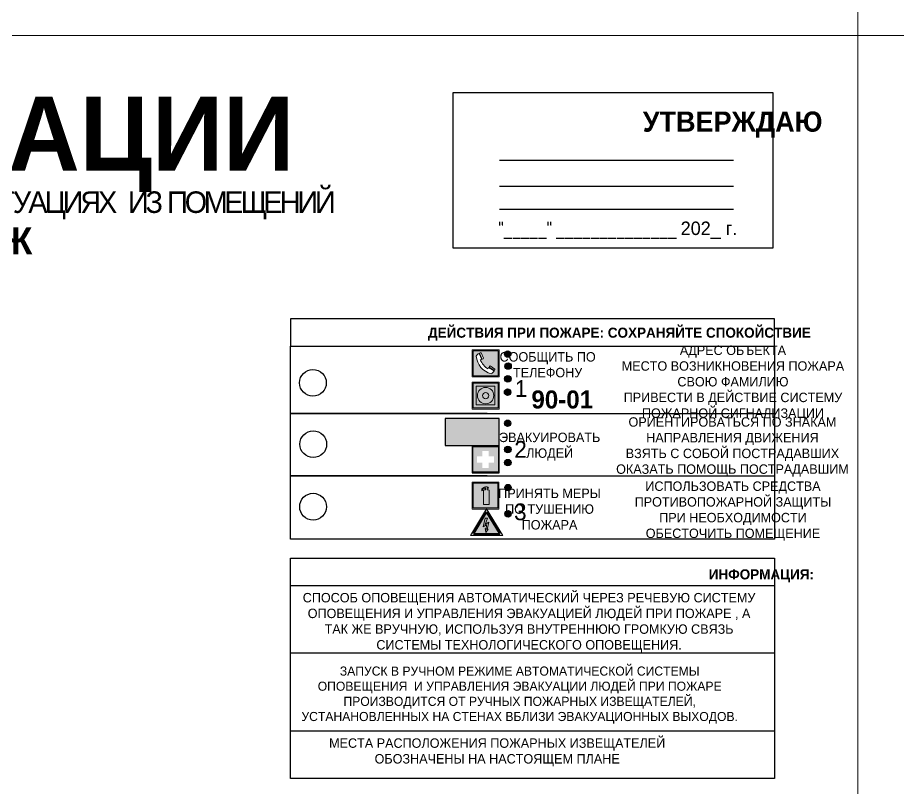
# Model space of a CAD drawing. Header units: millimetres. Extents: x 13810 to 67229, y 12374 to 21950.
# Drawn here: x 25175.1 to 25436.9, y 14320.9 to 14549.9 of the extents above; entities that cross this region are included whole.
import ezdxf

# ---------------------------------------------------------------- set-up
doc = ezdxf.new("R2010")
doc.units = ezdxf.units.MM
doc.styles.add('обычный', font='arial.ttf')

# ---------------------------------------------------------------- blocks, each defined once
blk = doc.blocks.new('A$C3E6D3DDE')
at = {"lineweight": 5}
h = blk.add_hatch(color=40, dxfattribs=at)
h.paths.add_polyline_path([(24.1, 1.45), (16.46, -11.35), (31.74, -11.35)])
h.paths.add_polyline_path([(24.09, -0.46), (30.03, -10.41), (18.14, -10.41)], flags=16)
h.paths.add_polyline_path([(24.54, -3.08), (23.41, -6.02), (25.13, -5.01), (24.33, -8.5), (24.82, -8.27), (23.79, -9.86), (23.4, -8.04), (23.8, -8.43), (24.04, -6.29), (22.39, -7.25), (23.44, -3.08)], flags=0)
h = blk.add_hatch(color=256, dxfattribs=at)
h.paths.add_polyline_path([(24.37, 0.03, 0.567511), (23.82, 0.03), (17.59, -10.4, 0.582454), (17.86, -10.88), (30.32, -10.88, 0.582149), (30.6, -10.4)])
h.paths.add_polyline_path([(24.09, -0.46), (18.14, -10.41), (30.03, -10.41)], flags=16)
h.paths.add_polyline_path([(24.54, -3.08), (23.41, -6.02), (25.13, -5.01), (24.33, -8.5), (24.82, -8.27), (23.79, -9.86), (23.4, -8.04), (23.8, -8.43), (24.04, -6.29), (22.39, -7.25), (23.44, -3.08)], flags=0)
h = blk.add_hatch(color=40, dxfattribs=at)
h.paths.add_polyline_path([(24.09, -0.46), (18.14, -10.41), (30.03, -10.41)])
h.paths.add_polyline_path([(24.82, -8.27), (23.79, -9.86), (23.4, -8.04), (23.8, -8.43), (24.04, -6.29), (22.39, -7.25), (23.44, -3.08), (24.54, -3.08), (23.41, -6.02), (25.13, -5.01), (24.33, -8.5)], flags=16)
at = {"color": 40, "lineweight": 5}
for p, q in [((16.46, -11.35), (24.1, 1.45)), ((24.1, 1.45), (31.74, -11.35))]:
    blk.add_line(p, q, dxfattribs=at)
at = {"lineweight": 5}
for p, q in [((17.59, -10.4), (23.82, 0.03)), ((24.37, 0.03), (30.6, -10.4)), ((18.14, -10.41), (24.09, -0.46)), ((23.44, -3.08), (22.39, -7.25)), ((23.41, -6.02), (24.54, -3.08)), ((24.54, -3.08), (23.44, -3.08)), ((24.09, -0.46), (30.03, -10.41)), ((22.39, -7.25), (24.04, -6.29)), ((23.8, -8.43), (23.4, -8.04)), ((23.4, -8.04), (23.79, -9.86)), ((25.13, -5.01), (23.41, -6.02)), ((23.79, -9.86), (24.82, -8.27)), ((24.04, -6.29), (23.8, -8.43)), ((24.33, -8.5), (25.13, -5.01)), ((24.82, -8.27), (24.33, -8.5)), ((17.86, -10.88), (30.32, -10.88)), ((18.14, -10.41), (30.03, -10.41))]:
    blk.add_line(p, q, dxfattribs=at)
at = {"color": 50, "lineweight": 5}
blk.add_line((31.74, -11.35), (16.46, -11.35), dxfattribs=at)
blk = doc.blocks.new('A$C456E1F9C')
at = {"lineweight": 5}
h = blk.add_hatch(color=242, dxfattribs=at)
h.paths.add_polyline_path([(0.51, -1.47), (0.51, -13.26), (12.29, -13.26), (12.29, -1.47)])
h.paths.add_polyline_path([(5.42, -4.95, -0.254479), (4.78, -5.4), (3.52, -2.53, -0.209735), (4.23, -2.4)], flags=16)
h.paths.add_polyline_path([(8.53, -8.6), (10.87, -10.17), (10.54, -10.76), (8.03, -9.13, -0.192251)], flags=16)
h.paths.add_polyline_path([(4.61, -5.49, 0.005518), (3.87, -5.72, 0.128647), (7.49, -10.01, 0.00809), (7.83, -9.33), (10.47, -10.97, -0.16736), (8.99, -12.25, -0.327862), (1.95, -3.95, -0.166952), (3.36, -2.62)], flags=16)
at = {"color": 242, "lineweight": 5}
for p, q in [((0, -13.77), (0, -0.97)), ((12.8, -0.97), (0, -0.97)), ((4.61, -5.49), (3.36, -2.62)), ((3.52, -2.53), (4.78, -5.4)), ((4.23, -2.4), (5.42, -4.95)), ((12.8, -13.77), (12.8, -0.97)), ((7.83, -9.33), (10.47, -10.97)), ((8.03, -9.13), (10.54, -10.76)), ((10.81, -10.12), (8.53, -8.6)), ((10.54, -10.76), (10.8, -10.3)), ((10.8, -10.3), (10.81, -10.12)), ((0, -13.77), (12.8, -13.77))]:
    blk.add_line(p, q, dxfattribs=at)
blk.add_lwpolyline([(0.51, -1.47), (12.29, -1.47), (12.29, -13.26), (0.51, -13.26)], close=True, dxfattribs=at)
for centre, radius, start, end in [((4.59, -5.34), 2.99, 114.2845, 152.1974), ((11.12, -3.31), 9.19, 183.9915, 256.6009), ((4.02, -3.27), 0.891, 76.3284, 123.7092), ((14.98, -39.1), 35.17, 107.1487, 108.4135), ((13.86, -0.94), 11.08, 205.5536, 234.8762), ((4.68, -4.59), 0.824, 276.9621, 334.0723), ((-13.31, 0.8), 23.44, 332.5487, 334.4027), ((8.94, -9.5), 0.989, 114.4092, 157.9388), ((7.87, -9.46), 3, 291.9291, 329.9329)]:
    blk.add_arc(centre, radius, start, end, dxfattribs=at)
blk = doc.blocks.new('A$C54414219')
at = {"true_color": 0xffffff}
h = blk.add_hatch(color=7, dxfattribs=at)
h.paths.add_polyline_path([(2.39, -9.45), (2.39, -18.3), (11.23, -18.3), (11.23, -9.45)], flags=0)
h.paths.add_polyline_path([(10.71, -13.87, -1), (2.92, -13.87, -1)], flags=0)
h.paths.add_polyline_path([(8.3, -13.87, -1), (5.33, -13.87, -1)], flags=0)
h.paths.add_polyline_path([(0.41, -7.47), (0.41, -20.27), (13.21, -20.27), (13.21, -7.47)])
h.paths.add_polyline_path([(0.92, -19.77), (12.71, -19.77), (12.71, -7.98), (0.92, -7.98)], flags=16)
h.paths.add_polyline_path([(11.23, -9.45), (11.23, -18.3), (2.39, -18.3), (2.39, -9.45)], flags=0)
at = {"lineweight": 5}
h = blk.add_hatch(color=242, dxfattribs=at)
h.paths.add_polyline_path([(12.71, -7.98), (0.92, -7.98), (0.92, -19.77), (12.71, -19.77)])
h.paths.add_polyline_path([(11.23, -18.3), (2.39, -18.3), (2.39, -9.45), (11.23, -9.45)], flags=16)
h.paths.add_polyline_path([(10.71, -13.87, -1), (2.92, -13.87, -1)], flags=0)
h.paths.add_polyline_path([(8.3, -13.87, -1), (5.33, -13.87, -1)], flags=0)
at = {"true_color": 0xffffff}
h = blk.add_hatch(color=7, dxfattribs=at)
h.paths.add_polyline_path([(2.39, -9.45), (2.39, -18.3), (11.23, -18.3), (11.23, -9.45)])
h.paths.add_polyline_path([(10.71, -13.87, -1), (2.92, -13.87, -1)], flags=16)
h.paths.add_polyline_path([(8.3, -13.87, -1), (5.33, -13.87, -1)], flags=0)
at = {"lineweight": 5}
h = blk.add_hatch(color=242, dxfattribs=at)
h.paths.add_polyline_path([(2.92, -13.87, 1), (10.71, -13.87, 1)])
h.paths.add_polyline_path([(8.3, -13.87, -1), (5.33, -13.87, -1)], flags=16)
at = {"color": 242, "lineweight": 5}
for p, q in [((0.41, -20.27), (0.41, -7.47)), ((0.41, -7.47), (13.21, -7.47)), ((0.41, -7.47), (13.21, -7.47)), ((13.21, -20.27), (13.21, -7.47)), ((0.41, -20.27), (13.21, -20.27))]:
    blk.add_line(p, q, dxfattribs=at)
for points in [[(0.92, -7.98), (12.71, -7.98), (12.71, -19.77), (0.92, -19.77)], [(2.39, -9.45), (11.23, -9.45), (11.23, -18.3), (2.39, -18.3)]]:
    blk.add_lwpolyline(points, close=True, dxfattribs=at)
for radius in [3.89, 1.49]:
    blk.add_circle((6.81, -13.87), radius, dxfattribs=at)
blk = doc.blocks.new('A$C32E8229D')
at = {"true_color": 0xffffff}
blk.add_hatch(color=7, dxfattribs=at).paths.add_polyline_path([(0, 0), (0, -8), (16, -8), (16, 0)])
h = blk.add_hatch(color=126)
h.paths.add_polyline_path([(0.2, -0.2), (15.8, -0.2), (15.8, -7.8), (0.2, -7.8)])
h.paths.add_polyline_path([(13.49, -2.05), (12.08, -2.05), (11.37, -2.63, 0.162397), (11.29, -2.84), (11.29, -3.63), (10.35, -3.63), (10.35, -4.05), (11.68, -4.05), (11.68, -3.48), (12.26, -4.28), (11.29, -5.1), (11.29, -6.78), (11.85, -6.78), (11.85, -5.44), (12.8, -4.64), (12.8, -5.94), (14.46, -5.94), (14.46, -5.39), (13.45, -5.39), (13.45, -3.97), (12.46, -2.59), (13.15, -2.59), (13.69, -3.34), (14.18, -3)], flags=16)
h.paths.add_polyline_path([(10.74, -1.82, 1), (11.8, -1.82, 1)], flags=16)
h.paths.add_polyline_path([(9.39, -3.59), (5.99, -3.59), (6.56, -3.03), (5.91, -3.03), (5.1, -3.83), (5.91, -4.64), (6.56, -4.64), (5.99, -4.09), (9.39, -4.09)], flags=16)
h.paths.add_polyline_path([(4.29, -1.08), (1.72, -1.08), (1.72, -6.6), (4.29, -6.6)], flags=16)
at = {"color": 126}
blk.add_lwpolyline([(16, -8), (0, -8), (0, 0), (16, 0)], close=True, dxfattribs=at)
blk = doc.blocks.new('A$C18900ED3')
h = blk.add_hatch(color=126)
h.paths.add_polyline_path([(-0.18, -0.18), (-7.02, -0.18), (-7.02, -7.02), (-0.18, -7.02)])
h.paths.add_polyline_path([(-5.89, -4.46), (-5.89, -2.77), (-4.46, -2.77), (-4.46, -1.31), (-2.77, -1.31), (-2.77, -2.77), (-1.33, -2.77), (-1.33, -4.46), (-2.77, -4.46), (-2.77, -5.89), (-4.46, -5.89), (-4.46, -4.46)], flags=16)
at = {"color": 126}
for p, q in [((-7.2, 0), (-7.2, -7.2)), ((0, 0), (-7.2, 0)), ((0, -7.2), (0, 0)), ((-7.02, -7.02), (-7.02, -0.18)), ((-7.02, -0.18), (-0.18, -0.18)), ((-0.18, -0.18), (-0.18, -7.02)), ((-0.18, -7.02), (-7.02, -7.02)), ((-7.2, -7.2), (0, -7.2))]:
    blk.add_line(p, q, dxfattribs=at)
blk = doc.blocks.new('A$C3AD82952')
at = {"true_color": 0xf5f5ff}
h = blk.add_hatch(color=7, dxfattribs=at)
h.dxf.hatch_style = 1
h.paths.add_polyline_path([(8.21, 8.73, 0.414214), (7.89, 9.05), (7.22, 9.05), (7.22, 9.92), (7.59, 9.92, 1), (7.57, 10.36), (7.22, 10.36), (7.22, 10.6), (6.43, 10.6), (6.43, 10.36), (6.01, 10.36), (4.74, 9.59), (4.74, 8.69), (4.98, 8.73), (4.98, 9.26), (6.12, 9.91), (6.43, 9.91), (6.43, 9.05), (5.76, 9.05, 0.414214), (5.44, 8.73), (5.44, 2.2), (8.21, 2.2)], flags=0)
h.paths.add_polyline_path([(12.8, 12.8), (0, 12.8), (0, 0), (12.8, 0)])
h.paths.add_polyline_path([(0.51, 12.29), (12.29, 12.29), (12.29, 0.51), (0.51, 0.51)], flags=16)
h.paths.add_polyline_path([(4.74, 9.59), (6.01, 10.36), (6.43, 10.36), (6.43, 10.6), (7.22, 10.6), (7.22, 10.36), (7.59, 10.36, -0.94586), (7.59, 9.92), (7.22, 9.92), (7.22, 9.05), (7.89, 9.05, -0.414214), (8.21, 8.73), (8.21, 2.2), (5.44, 2.2), (5.44, 8.73, -0.414214), (5.76, 9.05), (6.43, 9.05), (6.43, 9.91), (6.12, 9.91), (4.98, 9.26), (4.98, 8.73), (4.74, 8.69)], flags=0)
h = blk.add_hatch(color=242)
h.dxf.hatch_style = 1
h.paths.add_polyline_path([(12.29, 12.29), (0.51, 12.29), (0.51, 0.51), (12.29, 0.51)])
h.paths.add_polyline_path([(4.74, 8.69), (4.74, 9.59), (6.01, 10.36), (6.43, 10.36), (6.43, 10.6), (7.22, 10.6), (7.22, 10.36), (7.59, 10.36, -0.94586), (7.59, 9.92), (7.22, 9.92), (7.22, 9.05), (7.89, 9.05, -0.414214), (8.21, 8.73), (8.21, 2.2), (5.44, 2.2), (5.44, 8.73, -0.414214), (5.76, 9.05), (6.43, 9.05), (6.43, 9.91), (6.12, 9.91), (4.98, 9.26), (4.98, 8.73)], flags=16)
h = blk.add_hatch(color=7, dxfattribs=at)
h.dxf.hatch_style = 1
h.paths.add_polyline_path([(8.21, 8.73, 0.414214), (7.89, 9.05), (7.22, 9.05), (7.22, 9.92), (7.59, 9.92, 1), (7.57, 10.36), (7.22, 10.36), (7.22, 10.6), (6.43, 10.6), (6.43, 10.36), (6.01, 10.36), (4.74, 9.59), (4.74, 8.69), (4.98, 8.73), (4.98, 9.26), (6.12, 9.91), (6.43, 9.91), (6.43, 9.05), (5.76, 9.05, 0.414214), (5.44, 8.73), (5.44, 2.2), (8.21, 2.2)])
at = {"color": 242, "lineweight": 5}
for p, q in [((0, 0), (0, 12.8)), ((0, 12.8), (12.8, 12.8)), ((12.8, 0), (12.8, 12.8)), ((6.01, 10.36), (4.74, 9.59)), ((4.74, 9.59), (4.74, 8.69)), ((4.74, 8.69), (4.98, 8.73)), ((4.98, 9.26), (6.12, 9.91)), ((4.98, 8.73), (4.98, 9.26)), ((5.44, 2.2), (5.44, 8.73)), ((5.76, 9.05), (6.43, 9.05)), ((6.01, 10.36), (6.43, 10.36)), ((6.12, 9.91), (6.43, 9.91)), ((7.22, 10.6), (6.43, 10.6)), ((6.43, 10.6), (6.43, 10.36)), ((6.43, 9.91), (6.43, 9.05)), ((7.22, 10.36), (7.22, 10.6)), ((7.59, 10.36), (7.22, 10.36)), ((7.22, 9.05), (7.22, 9.92)), ((7.59, 9.92), (7.22, 9.92)), ((7.89, 9.05), (7.22, 9.05)), ((8.21, 2.2), (8.21, 8.73)), ((0, 0), (12.8, 0)), ((5.44, 2.2), (8.21, 2.2))]:
    blk.add_line(p, q, dxfattribs=at)
blk.add_lwpolyline([(0.51, 12.29), (12.29, 12.29), (12.29, 0.51), (0.51, 0.51)], close=True, dxfattribs=at)
for centre, radius, start, end in [((5.76, 8.73), 0.32, 90, 180), ((7.58, 10.14), 0.223, 273.1875, 86.8125), ((7.89, 8.73), 0.32, 0, 90)]:
    blk.add_arc(centre, radius, start, end, dxfattribs=at)

msp = doc.modelspace()

# ---------------------------------------------------------------- hatches: boundary and pattern name
at = {"lineweight": 0}
h = msp.add_hatch(color=256, dxfattribs=at)
h.dxf.hatch_style = 1
h.paths.add_polyline_path([(25319.76, 14449.98, 1), (25321.69, 14449.98, 1)])
h = msp.add_hatch(color=256, dxfattribs=at)
h.dxf.hatch_style = 1
h.paths.add_polyline_path([(25319.87, 14446.4, 1), (25321.8, 14446.4, 1)])
h = msp.add_hatch(color=256, dxfattribs=at)
h.dxf.hatch_style = 1
h.paths.add_polyline_path([(25319.83, 14442.59, 1), (25321.76, 14442.59, 1)])
h = msp.add_hatch(color=256, dxfattribs=at)
h.dxf.hatch_style = 1
h.paths.add_polyline_path([(25319.75, 14438.66, 1), (25321.68, 14438.66, 1)])
h = msp.add_hatch(color=256, dxfattribs=at)
h.dxf.hatch_style = 1
h.paths.add_polyline_path([(25319.76, 14429.39, 1), (25321.69, 14429.39, 1)])
h = msp.add_hatch(color=256, dxfattribs=at)
h.dxf.hatch_style = 1
h.paths.add_polyline_path([(25319.8, 14421.61, 1), (25321.73, 14421.61, 1)])
h = msp.add_hatch(color=256, dxfattribs=at)
h.dxf.hatch_style = 1
h.paths.add_polyline_path([(25319.79, 14417.71, 1), (25321.72, 14417.71, 1)])
h = msp.add_hatch(color=256, dxfattribs=at)
h.dxf.hatch_style = 1
h.paths.add_polyline_path([(25319.85, 14410.29, 1), (25321.78, 14410.29, 1)])
h = msp.add_hatch(color=256, dxfattribs=at)
h.dxf.hatch_style = 1
h.paths.add_polyline_path([(25319.85, 14402.52, 1), (25321.79, 14402.52, 1)])

# ---------------------------------------------------------------- linework, layer by layer
at = {"color": 126, "lineweight": 0, "true_color": 0x008754}
for points in [[(24824.83, 14939.6), (25424.83, 14939.6), (25424.83, 14544.6), (24824.83, 14544.6)], [(25424.83, 14939.6), (26024.83, 14939.6), (26024.83, 14544.6), (25424.83, 14544.6)], [(24824.83, 14544.6), (25424.83, 14544.6), (25424.83, 14149.6), (24824.83, 14149.6)], [(25424.83, 14544.6), (26024.83, 14544.6), (26024.83, 14149.6), (25424.83, 14149.6)]]:
    msp.add_lwpolyline(points, close=True, dxfattribs=at)
for points in [[(25304.54, 14527.64), (25399.55, 14527.64), (25399.55, 14481.43), (25304.54, 14481.43)], [(25256.22, 14452.34), (25399.99, 14452.34), (25399.99, 14460.39), (25256.22, 14460.39)], [(25256.22, 14452.34), (25399.99, 14452.34), (25399.99, 14394.94), (25256.22, 14394.94)]]:
    msp.add_lwpolyline(points, close=True)
for points in [[(25318.3, 14507.59), (25387.82, 14507.59)], [(25318.3, 14499.83), (25387.82, 14499.83)], [(25318.3, 14493.04), (25387.82, 14493.04)], [(25314.64, 14432.34), (25256.22, 14432.34), (25399.99, 14432.34)], [(25314.64, 14413.77), (25256.22, 14413.77), (25399.99, 14413.77)]]:
    msp.add_lwpolyline(points)
at = {"color": 0}
msp.add_lwpolyline([(25256.22, 14389.28), (25399.99, 14389.28), (25399.99, 14323.83), (25256.22, 14323.83)], close=True, dxfattribs=at)
for points in [[(25256.22, 14381.23), (25399.99, 14381.23)], [(25256.22, 14361.23), (25399.99, 14361.23)], [(25256.22, 14337.98), (25399.99, 14337.98)]]:
    msp.add_lwpolyline(points, dxfattribs=at)
for centre, radius in [((25320.73, 14449.98), 0.966), ((25262.84, 14441.42), 3.98), ((25320.83, 14446.4), 0.966), ((25320.79, 14442.59), 0.966), ((25320.71, 14438.66), 0.966), ((25320.72, 14429.39), 0.966), ((25262.94, 14423.19), 3.98), ((25320.76, 14421.61), 0.966), ((25320.76, 14417.71), 0.966), ((25320.82, 14410.29), 0.966), ((25262.88, 14404.61), 3.98), ((25320.82, 14402.52), 0.966)]:
    msp.add_circle(centre, radius)

# ---------------------------------------------------------------- block references
for name, p, xscale, yscale, zscale in [('A$C456E1F9C', (25310.17, 14451.8), 0.625, 0.625, 0.625), ('A$C54414219', (25309.91, 14446.31), 0.625, 0.625, 0.625), ('A$C18900ED3', (25318.17, 14422.67), 1.111111111007631, 1.111111111007631, 1.111111111007631), ('A$C3AD82952', (25310.12, 14403.93), 0.625, 0.625, 0.625), ('A$C3E6D3DDE', (25299.41, 14403.12), 0.625, 0.625, 0.625)]:
    msp.add_blockref(name, p, dxfattribs=dict(xscale=xscale, yscale=yscale, zscale=zscale))
at = {"xscale": -1}
msp.add_blockref('A$C32E8229D', (25318.17, 14430.81), dxfattribs=at)

# ---------------------------------------------------------------- texts
at = {"lineweight": 0, "style": 'обычный'}
for s, insert, char_height, width, attachment_point in [('{\\fProxima Nova Rg|b1|i0|c204|p2;ПЛАН ЭВАКУАЦИИ}', (24980.15, 14526.47), 22, 493.8901, 1), ('\\pi-18,l18,t18;{\\fProxima Nova Rg|b1|i0|c204|p2;УТВЕРЖДАЮ\\H1.1997x; }', (25387.58, 14518.17), 6, 126.6484, 5), ('{\\fArial Narrow|b0|i0|c204|p34;"_____" ______________ \\fProxima Nova Rg|b0|i0|c204|p2;202_ г. }', (25353.45, 14486.76), 4, 78.6503, 5), ('{\\fProxima Nova Rg|b1|i0|c204|p2;ДЕЙСТВИЯ ПРИ ПОЖАРЕ: СОХРАНЯЙТЕ СПОКОЙСТВИЕ\\H1.6644x; }', (25353.93, 14455.89), 3, 175.1736, 5), ('{\\fProxima Nova Rg|b0|i0|c204|p2;СООБЩИТЬ ПО \\PТЕЛЕФОНУ}', (25332.6, 14446.79), 2.8, 126.6484, 5), ('\\pi-8.4,l8.4,t8.4;{\\fProxima Nova Rg|b0|i0|c204|p2;АДРЕС ОБЪЕКТА\\PМЕСТО ВОЗНИКНОВЕНИЯ ПОЖАРА \\PСВОЮ ФАМИЛИЮ\\PПРИВЕСТИ В ДЕЙСТВИЕ СИСТЕМУ \\PПОЖАРНОЙ СИГНАЛИЗАЦИИ}', (25387.68, 14441.35), 2.8, 126.6484, 5), ('{\\fProxima Nova Rg|b0|i0|c204|p2;1\\H1.1667x; }', (25324.71, 14439.72), 5, 126.6484, 5), ('{\\fProxima Nova Rg|b1|i0|c204|p2;\\H1.0714x;90-01\\fProxima Nova Rg|b0|i0|c204|p2;\\H0.93331x; \\H1.3449x; }', (25336.94, 14436.44), 5, 126.6484, 5), ('\\pi-8.4,l8.4,t8.4;{\\fProxima Nova Rg|b0|i0|c204|p2;ОРИЕНТИРОВАТЬСЯ ПО ЗНАКАМ \\PНАПРАВЛЕНИЯ ДВИЖЕНИЯ\\PВЗЯТЬ С СОБОЙ ПОСТРАДАВШИХ\\PОКАЗАТЬ ПОМОЩЬ ПОСТРАДАВШИМ}', (25387.53, 14422.38), 2.8, 126.6484, 5), ('{\\fProxima Nova Rg|b0|i0|c204|p2;ЭВАКУИРОВАТЬ \\PЛЮДЕЙ}', (25333.21, 14422.47), 2.8, 126.6484, 5), ('{\\fProxima Nova Rg|b0|i0|c204|p2;2\\H1.1967x; }', (25324.55, 14421.64), 5, 126.6484, 5), ('\\pi-8.4,l8.4,t8.4;{\\fProxima Nova Rg|b0|i0|c204|p2;ИСПОЛЬЗОВАТЬ СРЕДСТВА \\PПРОТИВОПОЖАРНОЙ ЗАЩИТЫ \\PПРИ НЕОБХОДИМОСТИ \\PОБЕСТОЧИТЬ ПОМЕЩЕНИЕ}', (25387.69, 14403.31), 2.8, 126.6484, 5), ('{\\fProxima Nova Rg|b0|i0|c204|p2;ПРИНЯТЬ МЕРЫ \\PПО ТУШЕНИЮ \\PПОЖАРА}', (25333.17, 14403.89), 2.8, 126.6484, 5), ('{\\fProxima Nova Rg|b0|i0|c204|p2;3\\H1.1967x; }', (25324.49, 14403.06), 5, 126.6484, 5), ('{\\fProxima Nova Rg|b1|i0|c204|p2;ИНФОРМАЦИЯ:\\H1.1997x; }', (25396.12, 14384.08), 3, 175.1736, 5), ('{\\fProxima Nova Rg|b0|i0|c204|p2;СПОСОБ ОПОВЕЩЕНИЯ АВТОМАТИЧЕСКИЙ ЧЕРЕЗ РЕЧЕВУЮ СИСТЕМУ ОПОВЕЩЕНИЯ И УПРАВЛЕНИЯ ЭВАКУАЦИЕЙ ЛЮДЕЙ ПРИ ПОЖАРЕ , А ТАК ЖЕ ВРУЧНУЮ, ИСПОЛЬЗУЯ ВНУТРЕННЮЮ ГРОМКУЮ СВЯЗЬ СИСТЕМЫ ТЕХНОЛОГИЧЕСКОГО ОПОВЕЩЕНИЯ.}', (25327.08, 14370.18), 2.8, 137.0334, 5), ('{\\fProxima Nova Rg|b0|i0|c204|p2;\\P\\pt8.1;ЗАПУСК В РУЧНОМ РЕЖИМЕ АВТОМАТИЧЕСКОЙ СИСТЕМЫ ОПОВЕЩЕНИЯ  И УПРАВЛЕНИЯ ЭВАКУАЦИИ ЛЮДЕЙ ПРИ ПОЖАРЕ ПРОИЗВОДИТСЯ ОТ РУЧНЫХ ПОЖАРНЫХ ИЗВЕЩАТЕЛЕЙ, УСТАНАНОВЛЕННЫХ НА СТЕНАХ ВБЛИЗИ ЭВАКУАЦИОННЫХ ВЫХОДОВ. }', (25324.29, 14350.89), 2.7, 131.4512, 5), ('\\pt8.4;{\\fProxima Nova Rg|b0|i0|c204|p2;\\PМЕСТА РАСПОЛОЖЕНИЯ ПОЖАРНЫХ ИЗВЕЩАТЕЛЕЙ ОБОЗНАЧЕНЫ НА НАСТОЯЩЕМ ПЛАНЕ}', (25317.6, 14333.97), 2.8, 118.5618, 5)]:
    msp.add_mtext(s, dxfattribs=dict(at, insert=insert, char_height=char_height, width=width, attachment_point=attachment_point))
at = {"color": 0, "lineweight": 0, "insert": (25131.22, 14498.48), "char_height": 8, "width": 449.2158, "attachment_point": 5, "style": 'обычный'}
msp.add_mtext('{\\fArial Black|b1|i0|c204|p34;\\H2x;\\T0.85;  \\fArial Narrow|b0|i0|c204|p34;\\H0.8x;\\W0.9;\\P\\fProxima Nova Rg|b0|i0|c204|p2;\\H0.5x;\\W1;\\C256;ПРИ ПОЖАРЕ  ИЛИ ДРУГИХ ЧРЕЗВЫЧАЙНЫХ СИТУАЦИЯХ  ИЗ ПОМЕЩЕНИЙ \\fProxima Nova Rg|b1|i0|c204|p2;\\H1.25x;\\P\\fProxima Nova Rg|b0|i0|c204|p2;\\H0.8x; \\fProxima Nova Rg|b1|i0|c204|p2;\\H1.25x;ЦЭН-2 : АБК 2 ЭТАЖ}', dxfattribs=at)

doc.saveas('drawing.dxf')
